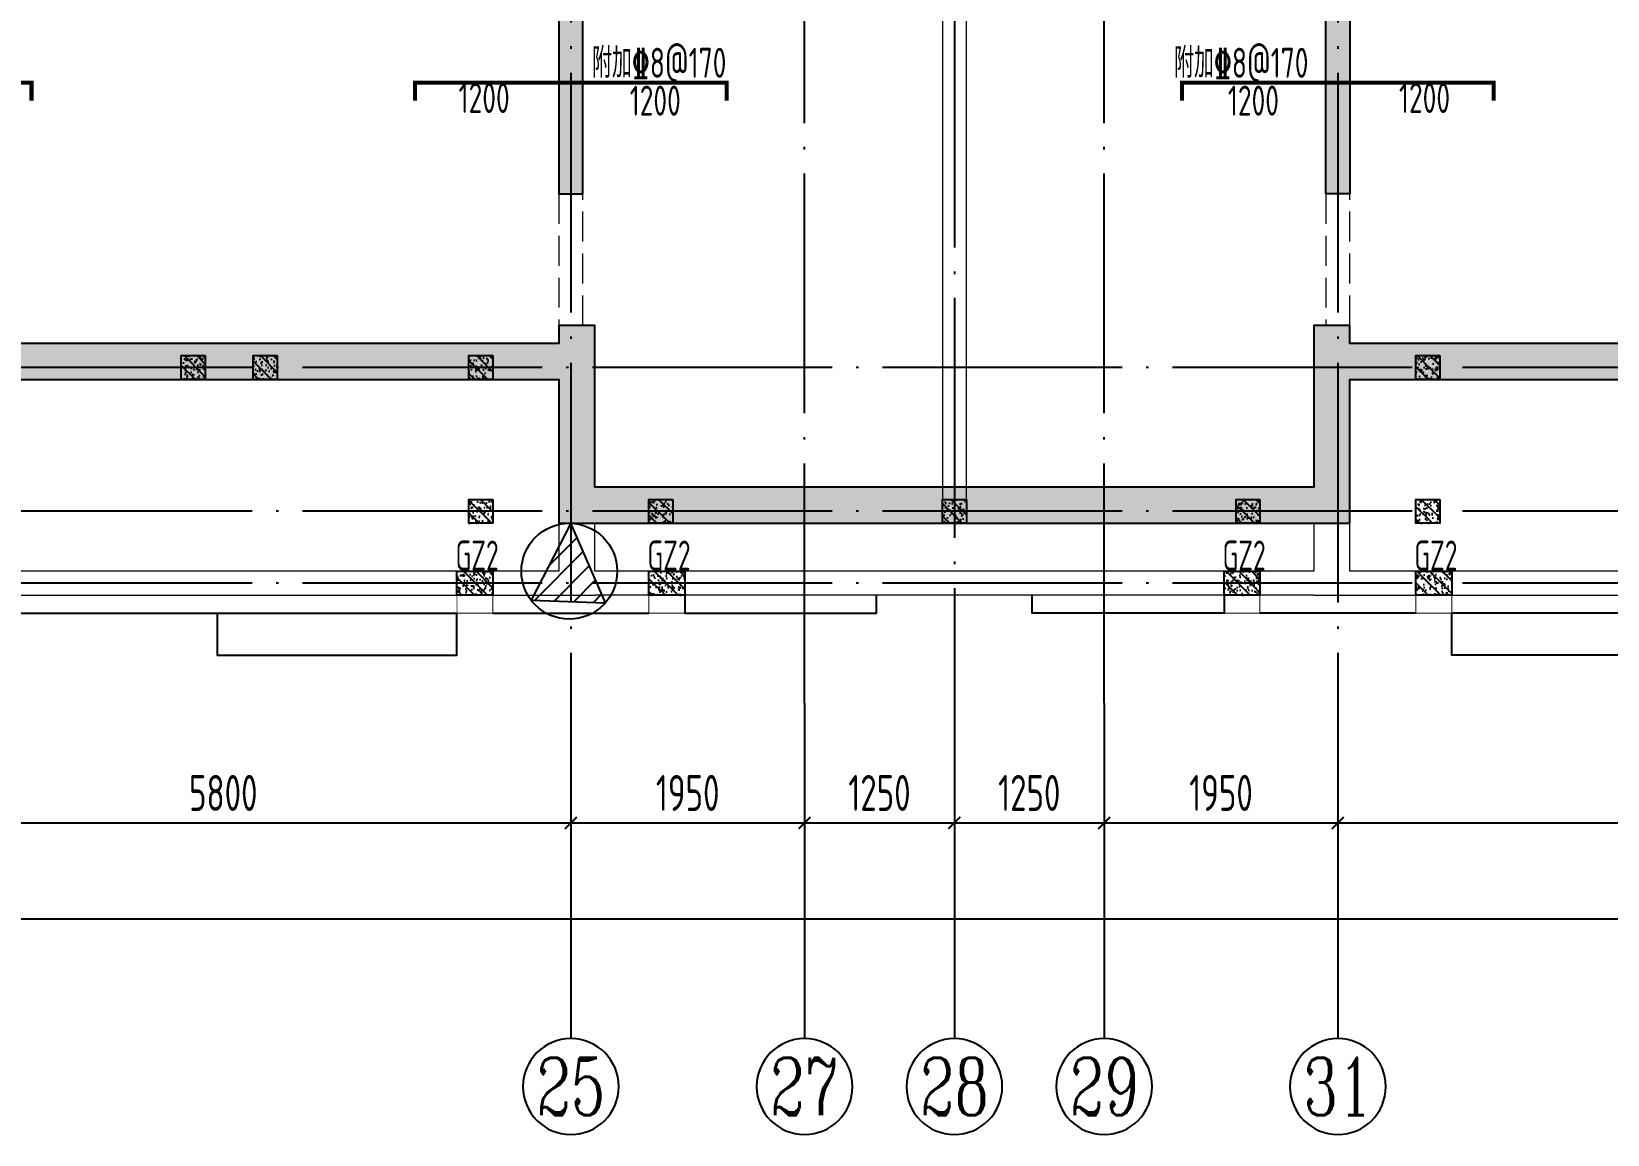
# Model space of a CAD drawing. Extents: x -668857 to 154266, y -275694 to 291306.
# Drawn here: x -197167 to -184017, y 189597 to 198801 of the extents above; entities that cross this region are included whole.
import ezdxf
from ezdxf.enums import TextEntityAlignment as Align

# ---------------------------------------------------------------- set-up
doc = ezdxf.new("R2010")
doc.units = 0
doc.header["$LTSCALE"] = 1000
doc.linetypes.add('DASH', pattern=[0.35, 0.25, -0.1])
doc.linetypes.add('DOTE', pattern=[2.42, 2, -0.2, 0.02, -0.2])
doc.layers.get('0').update_dxf_attribs({"linetype": 'CONTINUOUS'})
doc.layers.get('DEFPOINTS').update_dxf_attribs({"linetype": 'CONTINUOUS'})
for name, color, linetype in [('A-AXIS', 1, 'CONTINUOUS'), ('A-DOTE', 10, 'DOTE'), ('AXIS_NUM', 7, 'CONTINUOUS'), ('ROOF', 183, 'CONTINUOUS'), ('S-B板配筋', 6, 'CONTINUOUS'), ('S-B板配筋号', 7, 'CONTINUOUS'), ('S-L主梁线', 4, 'DASH'), ('S-Q墙填充', 252, 'CONTINUOUS'), ('S-Q墙实线', 6, 'CONTINUOUS'), ('S-X详图标注', 3, 'CONTINUOUS'), ('S-Y一般标注', 3, 'CONTINUOUS'), ('S-构造柱', 212, 'CONTINUOUS'), ('S-构造柱编号', 130, 'CONTINUOUS'), ('看线', 251, 'CONTINUOUS'), ('配箍校核', 34, 'CONTINUOUS')]:
    doc.layers.add(name, color=color, linetype=linetype)
doc.styles.add('TSSD_Axis', font='complex.shx', dxfattribs={"width": 0.7, "bigfont": 'hztxt.shx'})
doc.styles.add('TSSD_DIMENSION', font='Tssdeng.shx', dxfattribs={"width": 0.7, "bigfont": 'tssdchn.shx'})
doc.styles.add('TSSD_REIN', font='tssdeng.shx', dxfattribs={"width": 0.7, "height": 300, "bigfont": 'tssdchn.shx'})
doc.dimstyles.new('TSSD_100_100', dxfattribs={"dimtxt": 300, "dimasz": 100, "dimexe": 100, "dimexo": 250, "dimgap": 100, "dimtad": 1, "dimdec": 0, "dimzin": 0, "dimdsep": 46, "dimtxsty": 'TSSD_DIMENSION', "dimblk": 'ARCHTICK', "dimcen": 0, "dimdle": 100, "dimclrt": 7, "dimadec": 0, "dimazin": 0, "dimtfac": 1, "dimtdec": 0, "dimtix": 1, "dimtmove": 2, "dimatfit": 3, "dimldrblk": 'ARCHTICK', "dimfxl": 0, "dimtolj": 1, "dimtzin": 0, "dimarcsym": 0})

# ---------------------------------------------------------------- blocks, each defined once
blk = doc.blocks.new('_ArchTick')
at = {"color": 0, "linetype": 'ByBlock', "const_width": 0.15}
blk.add_lwpolyline([(-0.5, -0.5), (0.5, 0.5)], dxfattribs=at)
blk = doc.blocks.new('*D123')
at = {"layer": 'DEFPOINTS', "color": 0}
for p in [(33100, 3600), (38900, 3600), (38900, 2600)]:
    blk.add_point(p, dxfattribs=at)
at = {"layer": 'S-Y一般标注', "color": 0, "lineweight": -2}
for p, q in [((33100, 3350), (33100, 2500)), ((38900, 3350), (38900, 2500)), ((33000, 2600), (39000, 2600))]:
    blk.add_line(p, q, dxfattribs=at)
at = {"layer": 'S-Y一般标注', "color": 0, "lineweight": -2, "xscale": 100, "yscale": 100, "zscale": 100, "rotation": 180}
blk.add_blockref('_ArchTick', (33100, 2600), dxfattribs=at)
at = {"layer": 'S-Y一般标注', "color": 0, "lineweight": -2, "xscale": 100, "yscale": 100, "zscale": 100}
blk.add_blockref('_ArchTick', (38900, 2600), dxfattribs=at)
at = {"layer": 'S-Y一般标注', "color": 7, "insert": (36000, 2850), "char_height": 300, "attachment_point": 5, "style": 'TSSD_DIMENSION'}
blk.add_mtext('\\A1;5800', dxfattribs=at)
blk = doc.blocks.new('ts_axno')
at = {"color": 0, "linetype": 'ByBlock', "lineweight": -2}
blk.add_circle((0, 0), 0.5, dxfattribs=at)
at = {"color": 0, "linetype": 'ByBlock', "lineweight": -2, "style": 'TSSD_Axis', "width": 0.7}
blk.add_attdef('A', text='', height=0.6, dxfattribs=at).set_placement((0, 0), align=Align.MIDDLE_CENTER)
blk = doc.blocks.new('*D124')
at = {"layer": 'DEFPOINTS', "color": 0}
for p in [(43350, 3600), (45300, 3600), (45300, 2600)]:
    blk.add_point(p, dxfattribs=at)
at = {"layer": 'S-Y一般标注', "color": 0, "lineweight": -2}
for p, q in [((43350, 3350), (43350, 2500)), ((45300, 3350), (45300, 2500)), ((43250, 2600), (45400, 2600))]:
    blk.add_line(p, q, dxfattribs=at)
at = {"layer": 'S-Y一般标注', "color": 0, "lineweight": -2, "xscale": 100, "yscale": 100, "zscale": 100, "rotation": 180}
blk.add_blockref('_ArchTick', (43350, 2600), dxfattribs=at)
at = {"layer": 'S-Y一般标注', "color": 0, "lineweight": -2, "xscale": 100, "yscale": 100, "zscale": 100}
blk.add_blockref('_ArchTick', (45300, 2600), dxfattribs=at)
at = {"layer": 'S-Y一般标注', "color": 7, "insert": (44325, 2850), "char_height": 300, "attachment_point": 5, "style": 'TSSD_DIMENSION'}
blk.add_mtext('\\A1;1950', dxfattribs=at)
blk = doc.blocks.new('*D125')
at = {"layer": 'DEFPOINTS', "color": 0}
for p in [(45300, 3600), (51100, 3600), (51100, 2600)]:
    blk.add_point(p, dxfattribs=at)
at = {"layer": 'S-Y一般标注', "color": 0, "lineweight": -2}
for p, q in [((45300, 3350), (45300, 2500)), ((51100, 3350), (51100, 2500)), ((45200, 2600), (51200, 2600))]:
    blk.add_line(p, q, dxfattribs=at)
at = {"layer": 'S-Y一般标注', "color": 0, "lineweight": -2, "xscale": 100, "yscale": 100, "zscale": 100, "rotation": 180}
blk.add_blockref('_ArchTick', (45300, 2600), dxfattribs=at)
at = {"layer": 'S-Y一般标注', "color": 0, "lineweight": -2, "xscale": 100, "yscale": 100, "zscale": 100}
blk.add_blockref('_ArchTick', (51100, 2600), dxfattribs=at)
at = {"layer": 'S-Y一般标注', "color": 7, "insert": (48200, 2850), "char_height": 300, "attachment_point": 5, "style": 'TSSD_DIMENSION'}
blk.add_mtext('\\A1;5800', dxfattribs=at)
blk = doc.blocks.new('*D128')
at = {"layer": 'DEFPOINTS', "color": 0}
for p in [(4600, 3600), (54600, 3600), (54600, 1800)]:
    blk.add_point(p, dxfattribs=at)
at = {"layer": 'S-Y一般标注', "color": 0, "lineweight": -2}
for p, q in [((4600, 3350), (4600, 1700)), ((54600, 3350), (54600, 1700)), ((4500, 1800), (54700, 1800))]:
    blk.add_line(p, q, dxfattribs=at)
at = {"layer": 'S-Y一般标注', "color": 0, "lineweight": -2, "xscale": 100, "yscale": 100, "zscale": 100, "rotation": 180}
blk.add_blockref('_ArchTick', (4600, 1800), dxfattribs=at)
at = {"layer": 'S-Y一般标注', "color": 0, "lineweight": -2, "xscale": 100, "yscale": 100, "zscale": 100}
blk.add_blockref('_ArchTick', (54600, 1800), dxfattribs=at)
at = {"layer": 'S-Y一般标注', "color": 7, "insert": (29600, 2050), "char_height": 300, "attachment_point": 5, "style": 'TSSD_DIMENSION'}
blk.add_mtext('\\A1;50000', dxfattribs=at)
blk = doc.blocks.new('*D132')
at = {"layer": 'DEFPOINTS', "color": 0}
for p in [(38900, 3600), (40850, 3600), (40850, 2600)]:
    blk.add_point(p, dxfattribs=at)
at = {"layer": 'S-Y一般标注', "color": 0, "lineweight": -2}
for p, q in [((38900, 3350), (38900, 2500)), ((40850, 3350), (40850, 2500)), ((38800, 2600), (40950, 2600))]:
    blk.add_line(p, q, dxfattribs=at)
at = {"layer": 'S-Y一般标注', "color": 0, "lineweight": -2, "xscale": 100, "yscale": 100, "zscale": 100, "rotation": 180}
blk.add_blockref('_ArchTick', (38900, 2600), dxfattribs=at)
at = {"layer": 'S-Y一般标注', "color": 0, "lineweight": -2, "xscale": 100, "yscale": 100, "zscale": 100}
blk.add_blockref('_ArchTick', (40850, 2600), dxfattribs=at)
at = {"layer": 'S-Y一般标注', "color": 7, "insert": (39875, 2850), "char_height": 300, "attachment_point": 5, "style": 'TSSD_DIMENSION'}
blk.add_mtext('\\A1;1950', dxfattribs=at)
blk = doc.blocks.new('*D149')
at = {"layer": 'DEFPOINTS', "color": 0}
for p in [(40850, 3600), (42100, 3600), (42100, 2600)]:
    blk.add_point(p, dxfattribs=at)
at = {"layer": 'S-Y一般标注', "color": 0, "lineweight": -2}
for p, q in [((40850, 3350), (40850, 2500)), ((42100, 3350), (42100, 2500)), ((40750, 2600), (42200, 2600))]:
    blk.add_line(p, q, dxfattribs=at)
at = {"layer": 'S-Y一般标注', "color": 0, "lineweight": -2, "xscale": 100, "yscale": 100, "zscale": 100, "rotation": 180}
blk.add_blockref('_ArchTick', (40850, 2600), dxfattribs=at)
at = {"layer": 'S-Y一般标注', "color": 0, "lineweight": -2, "xscale": 100, "yscale": 100, "zscale": 100}
blk.add_blockref('_ArchTick', (42100, 2600), dxfattribs=at)
at = {"layer": 'S-Y一般标注', "color": 7, "insert": (41475, 2850), "char_height": 300, "attachment_point": 5, "style": 'TSSD_DIMENSION'}
blk.add_mtext('\\A1;1250', dxfattribs=at)
blk = doc.blocks.new('*D150')
at = {"layer": 'DEFPOINTS', "color": 0}
for p in [(42100, 3600), (43350, 3600), (43350, 2600)]:
    blk.add_point(p, dxfattribs=at)
at = {"layer": 'S-Y一般标注', "color": 0, "lineweight": -2}
for p, q in [((42100, 3350), (42100, 2500)), ((43350, 3350), (43350, 2500)), ((42000, 2600), (43450, 2600))]:
    blk.add_line(p, q, dxfattribs=at)
at = {"layer": 'S-Y一般标注', "color": 0, "lineweight": -2, "xscale": 100, "yscale": 100, "zscale": 100, "rotation": 180}
blk.add_blockref('_ArchTick', (42100, 2600), dxfattribs=at)
at = {"layer": 'S-Y一般标注', "color": 0, "lineweight": -2, "xscale": 100, "yscale": 100, "zscale": 100}
blk.add_blockref('_ArchTick', (43350, 2600), dxfattribs=at)
at = {"layer": 'S-Y一般标注', "color": 7, "insert": (42725, 2850), "char_height": 300, "attachment_point": 5, "style": 'TSSD_DIMENSION'}
blk.add_mtext('\\A1;1250', dxfattribs=at)
blk = doc.blocks.new('20210803.08135812')
at = {"color": 30, "const_width": 8}
for points in [[(33600, 500), (33600, 350), (33900, 350), (33900, 500)], [(35200, 500), (35200, 350), (35500, 350), (35500, 500)], [(40300, 500), (40300, 350), (40000, 350), (40000, 500)], [(41900, 500), (41900, 350), (41600, 350), (41600, 500)]]:
    blk.add_lwpolyline(points, dxfattribs=at)
at = {"layer": '看线', "color": 202, "ltscale": 0.5}
for points in [[(35500, 500), (35500, 350), (37100, 350), (37100, 500)], [(40000, 500), (40000, 350), (38400, 350), (38400, 500)], [(29000, 350), (33600, 350)], [(31600, 350), (31600, 0), (33600, 0), (33600, 350)], [(33900, 350), (35200, 350)], [(41600, 350), (40300, 350)], [(43900, 350), (43900, 0), (41900, 0), (41900, 350)], [(46500, 350), (41900, 350)]]:
    blk.add_lwpolyline(points, dxfattribs=at)
blk = doc.blocks.new('20210807.15313460')
at = {"layer": 'S-Q墙填充', "ltscale": 0.5}
h = blk.add_hatch(dxfattribs=at)
h.set_pattern_fill('ARMORED', color=252, scale=30, style=0)
h.set_pattern_definition([(50, (11951.9, 28771.39), (215.17805, -18.82564), [22.5, -247.5]), (355, (11951.9, 28771.4), (-41.6254, 225.65764), [18, -198]), (100.4514, (11969.82, 28769.82), (173.5528, 206.83186), [19.12206, -210.34263]), (46.1842, (11951.9, 28831.4), (320.1723, -49.6557), [33.75, -371.25]), (96.6356, (11978.57, 28827.25), (280.3988, 292.2354), [28.6831, -315.5139]), (351.1842, (11951.9, 28831.4), (280.3986, 292.2356), [27, -297]), (21, (11981.9, 28816.39), (179.07212, -120.78567), [22.5, -247.5]), (326, (11981.9, 28816.4), (72.9946, 217.545), [18, -198]), (71.4514, (11996.82, 28806.32), (252.0668, 96.75915), [19.12206, -210.34263]), (37.5, (11951.89, 28771.39), (3.647957, 99.868156), [0, -195.6, 0, -201, 0, -198.75]), (7.5, (11951.89, 28771.39), (78.92086, 118.32351), [0, -114.6, 0, -191.1, 0, -75.75]), (327.5, (11884.99, 28771.39), (160.14673, -6.76646), [0, -75, 0, -234, 0, -310.5]), (317.5, (11855, 28771.39), (174.95585, 30.0315), [0, -97.5, 0, -155.4, 0, -220.5]), (45, (11951.9, 28771.39), (-106.06602, 106.06602), [])])
h.paths.add_polyline_path([(111116, 66140), (109616, 66140), (109216, 66140), (106316, 66140), (105866, 66140), (104966, 66140), (104516, 66140), (102916, 66140), (102916, 67040), (102916, 67940), (102366, 67940), (100716, 67940), (100116, 67942), (100115, 68190), (96916, 68190), (96916, 67940), (96316, 67940), (94716, 67940), (94116, 67940), (94116, 67040), (94116, 66140), (81316, 66140), (80866, 66140), (79966, 66140), (79516, 66140), (77916, 66140), (77916, 67040), (77916, 67940), (77366, 67940), (75715, 67940), (75116, 67940), (75116, 68190), (71916, 68190), (71916, 67940), (71316, 67940), (69716, 67940), (69116, 67940), (69116, 67040), (69116, 66140), (60916, 66140), (60916, 63240), (60916, 60640), (60916, 58640), (63616, 58640), (70116, 58639), (70116, 57440), (71166, 57440), (73516, 57440), (75866, 57440), (76916, 57440), (76916, 58640), (82516, 58640), (83416, 58640), (86016, 58640), (88616, 58640), (89516, 58640), (95216, 58640), (95216, 57440), (96166, 57440), (98516, 57440), (100866, 57440), (101816, 57440), (101816, 58640), (107516, 58640), (108416, 58640), (111116, 58640)])
h.paths.add_polyline_path([(64616, 58940), (64616, 60290), (64416, 60290), (64416, 58940), (63616, 58940), (61216, 58940), (61216, 60640), (61216, 63140), (61816, 63140), (61816, 63340), (61216, 63340), (61216, 65840), (61516, 65840), (62416, 65840), (62716, 65840), (62716, 65290), (62916, 65290), (62916, 65840), (65616, 65840), (65616, 63140), (65816, 63140), (65816, 65840), (66166, 65840), (67066, 65840), (67416, 65840), (67416, 65140), (67616, 65140), (67616, 65840), (69416, 65840), (69416, 67040), (69416, 67640), (69716, 67640), (71316, 67640), (72016, 67640), (72016, 66540), (72216, 66540), (72216, 67840), (72216, 67890), (74816, 67890), (74816, 67840), (74816, 66540), (75016, 66540), (75016, 67640), (75715, 67640), (77366, 67640), (77616, 67640), (77616, 67040), (77616, 65840), (79416, 65840), (79416, 65140), (79616, 65140), (79616, 65840), (79966, 65840), (80866, 65840), (81216, 65840), (81216, 63140), (81416, 63140), (81416, 65840), (84116, 65840), (84116, 63140), (84316, 63140), (84316, 65840), (84616, 65840), (85616, 65840), (85916, 65840), (85916, 65840), (86116, 65840), (86116, 65840), (86416, 65840), (87416, 65840), (87716, 65840), (87716, 63139), (87916, 63139), (87916, 65840), (90616, 65840), (90616, 63140), (90816, 63140), (90816, 65840), (91166, 65840), (92066, 65840), (92416, 65840), (92416, 65140), (92616, 65140), (92616, 65840), (94416, 65840), (94416, 67040), (94416, 67640), (94716, 67640), (96316, 67640), (97016, 67640), (97016, 66540), (97216, 66540), (97216, 67890), (99816, 67890), (99816, 66540), (100016, 66540), (100016, 67640), (100716, 67640), (102366, 67640), (102616, 67640), (102616, 67040), (102616, 65840), (104416, 65840), (104416, 65140), (104616, 65140), (104616, 65840), (104966, 65840), (105866, 65840), (106216, 65840), (106216, 63140), (106416, 63140), (106416, 65840), (109116, 65840), (109116, 65290), (109316, 65290), (109316, 65840), (109616, 65840), (110516, 65840), (110816, 65840), (110816, 63340), (110216, 63340), (110216, 63140), (110816, 63140), (110816, 60640), (110816, 58940), (108416, 58940), (107616, 58940), (107616, 60290), (107416, 60290), (107416, 58940), (101816, 58940), (101816, 59090), (101516, 59090), (101516, 58740), (101516, 57740), (100866, 57740), (98516, 57740), (96166, 57740), (95516, 57740), (95516, 58740), (95516, 59090), (95216, 59090), (95216, 58940), (89616, 58940), (89616, 60290), (89416, 60290), (89416, 58940), (88616, 58940), (86016, 58940), (83416, 58940), (82616, 58940), (82616, 60290), (82416, 60290), (82416, 58940), (76916, 58939), (76916, 59090), (76616, 59090), (76616, 58739), (76616, 57740), (75866, 57740), (73516, 57740), (71166, 57740), (70416, 57740), (70416, 58739), (70416, 59090), (70116, 59090), (70116, 58939)], flags=16)
at = {"layer": 'S-Q墙填充'}
h = blk.add_hatch(color=252, dxfattribs=at)
h.dxf.hatch_style = 1
h.paths.add_polyline_path([(95416, 60189), (95416, 61640), (95816, 61640), (95816, 61840), (95216, 61840), (95216, 60189)])
h = blk.add_hatch(color=252, dxfattribs=at)
h.dxf.hatch_style = 1
h.paths.add_polyline_path([(101615, 60189), (101615, 61640), (101215, 61640), (101215, 61840), (101815, 61840), (101815, 60189)])
at = {"layer": 'S-L主梁线', "linetype": 'ByBlock', "lineweight": 18}
for p, q in [((98416, 61640), (98416, 57640)), ((98616, 57640), (98616, 61640)), ((95216, 57440), (95216, 57040)), ((95516, 57040), (95516, 57440)), ((101516, 57440), (101516, 57040)), ((101816, 57040), (101816, 57440)), ((95216, 57040), (89616, 57040)), ((101516, 57040), (95516, 57040)), ((107416, 57040), (101816, 57040)), ((89516, 56840), (95516, 56840)), ((101516, 56840), (95516, 56840)), ((101516, 56840), (107516, 56840))]:
    blk.add_line(p, q, dxfattribs=at)
at = {"layer": 'S-L主梁线', "linetype": 'DASH', "lineweight": 18}
for p, q in [((95216, 60189), (95216, 59090)), ((95416, 59090), (95416, 60189)), ((101616, 60189), (101616, 59090)), ((101816, 59090), (101815, 60189))]:
    blk.add_line(p, q, dxfattribs=at)
at = {"layer": 'S-Q墙实线'}
for points in [[(101816, 57440), (101816, 58640), (107616, 58640)], [(60916, 58640), (70116, 58639), (70116, 57440), (70966, 57440), (73516, 57440), (76066, 57440), (76916, 57440), (76916, 58640), (95216, 58640), (95216, 57440), (101816, 57440)], [(107416, 58940), (101816, 58940), (101816, 59090), (101516, 59090), (101516, 57740), (95516, 57740), (95516, 59090), (95216, 59090), (95216, 58940), (89616, 58940)]]:
    blk.add_lwpolyline(points, dxfattribs=at)
for points in [[(95416, 60189), (95416, 61640), (95816, 61640), (95816, 61840), (95216, 61840), (95216, 60189)], [(101615, 60189), (101615, 61640), (101215, 61640), (101215, 61840), (101815, 61840), (101815, 60189)]]:
    blk.add_lwpolyline(points, close=True, dxfattribs=at)
blk = doc.blocks.new('20210730.02141516')
at = {"layer": 'S-构造柱'}
h = blk.add_hatch(dxfattribs=at)
h.set_pattern_fill('ARMORED', color=256, scale=15, angle=-90, style=0)
h.set_pattern_definition([(320, (-154189.41, 3278673.45), (-9.4128202, -107.5890274), [11.25, -123.75]), (265, (-154189.41, 3278673.45), (112.82882, 20.8127), [9, -99]), (10.4514, (-154190.19, 3278664.49), (103.4159313, -86.7764073), [9.5610285, -105.1713168]), (316.1842, (-154159.41, 3278673.45), (-24.827852, -160.0861573), [16.875, -185.625]), (6.6356, (-154161.48, 3278660.11), (146.117681, -140.199406), [14.341543, -157.75695]), (261.1842, (-154159.41, 3278673.45), (146.11779, -140.199292), [13.5, -148.5]), (291, (-154166.91, 3278658.45), (-60.3928336, -89.5360578), [11.25, -123.75]), (236, (-154166.91, 3278658.45), (108.7725068, -36.4972998), [9, -99]), (341.4514, (-154171.94, 3278650.99), (48.3795745, -126.0333943), [9.5610285, -105.1713168]), (307.5, (-154189.41, 3278673.454), (49.93407807, -1.8239783), [0, -97.8, 0, -100.5, 0, -99.375]), (277.5, (-154189.41, 3278673.454), (59.1617568, -39.4604306), [0, -57.3, 0, -95.55, 0, -37.875]), (237.5, (-154189.41, 3278706.904), (-3.38323076, -80.07336543), [0, -37.5, 0, -117, 0, -155.25]), (227.5, (-154189.41, 3278721.904), (15.0157473, -87.4779254), [0, -48.75, 0, -77.7, 0, -110.25]), (315, (-154189.41, 3278673.454), (53.0330086, 53.0330086), [])])
h.paths.add_polyline_path([(200, 200), (200, 0), (0, 0), (0, 200)])
blk.add_lwpolyline([(200, 200), (200, 0), (0, 0), (0, 200)], close=True, dxfattribs=at)
blk = doc.blocks.new('20210809.18224761')
at = {"layer": 'S-构造柱'}
h = blk.add_hatch(dxfattribs=at)
h.set_pattern_fill('ARMORED', color=256, scale=15, angle=-90, style=0)
h.set_pattern_definition([(320, (-154189.41, 3278673.45), (-9.4128202, -107.5890274), [11.25, -123.75]), (265, (-154189.41, 3278673.45), (112.82882, 20.8127), [9, -99]), (10.4514, (-154190.19, 3278664.49), (103.4159313, -86.7764073), [9.5610285, -105.1713168]), (316.1842, (-154159.41, 3278673.45), (-24.827852, -160.0861573), [16.875, -185.625]), (6.6356, (-154161.48, 3278660.11), (146.117681, -140.199406), [14.341543, -157.75695]), (261.1842, (-154159.41, 3278673.45), (146.11779, -140.199292), [13.5, -148.5]), (291, (-154166.91, 3278658.45), (-60.3928336, -89.5360578), [11.25, -123.75]), (236, (-154166.91, 3278658.45), (108.7725068, -36.4972998), [9, -99]), (341.4514, (-154171.94, 3278650.99), (48.3795745, -126.0333943), [9.5610285, -105.1713168]), (307.5, (-154189.41, 3278673.454), (49.93407807, -1.8239783), [0, -97.8, 0, -100.5, 0, -99.375]), (277.5, (-154189.41, 3278673.454), (59.1617568, -39.4604306), [0, -57.3, 0, -95.55, 0, -37.875]), (237.5, (-154189.41, 3278706.904), (-3.38323076, -80.07336543), [0, -37.5, 0, -117, 0, -155.25]), (227.5, (-154189.41, 3278721.904), (15.0157473, -87.4779254), [0, -48.75, 0, -77.7, 0, -110.25]), (315, (-154189.41, 3278673.454), (53.0330086, 53.0330086), [])])
h.paths.add_polyline_path([(300, 200), (300, 0), (0, 0), (0, 200)])
blk.add_lwpolyline([(300, 200), (300, 0), (0, 0), (0, 200)], close=True, dxfattribs=at)
blk = doc.blocks.new('20210809.18235135')
at = {"layer": '配箍校核'}
blk.add_blockref('20210809.18224761', (12, 0), dxfattribs=at)
at = {"layer": 'S-构造柱编号', "color": 2, "linetype": 'ByBlock', "style": 'TSSD_REIN', "width": 0.65}
blk.add_text('GZ2', height=250, dxfattribs=at).set_placement((0, 206, 0))
blk = doc.blocks.new('20210809.18285270')
at = {"layer": 'ROOF'}
for p in [(31150, 1800), (31750, 1800), (33550, 1800), (41450, 1800), (35050, 600), (39950, 600)]:
    blk.add_blockref('20210730.02141516', p, dxfattribs=at)
at = {"layer": 'ROOF', "rotation": 359.9999999538236}
for p in [(33550, 600), (37500, 600), (41450, 600)]:
    blk.add_blockref('20210730.02141516', p, dxfattribs=at)
at = {"layer": '配箍校核'}
for p in [(33438, 0), (35039, 0), (39838, 0), (41438, 0)]:
    blk.add_blockref('20210809.18235135', p, dxfattribs=at)
blk = doc.blocks.new('20210726.16350016')
at = {"layer": 'A-AXIS'}
for p, q in [((38900, 3600.1), (38900, 800.1)), ((40850, 3600), (40850, 800)), ((42100, 3600), (42100, 800)), ((43350, 3600), (43350, 800)), ((45300, 3600), (45300, 800))]:
    blk.add_line(p, q, dxfattribs=at)
at = {"layer": 'A-DOTE'}
for p, q in [((38900.2, 13700), (38900, 3600)), ((45299.8, 13700), (45300, 3600)), ((40850, 3600), (40850, 11500)), ((43350, 3600), (43350, 11500)), ((42100, 9400), (42100, 3600)), ((55600, 6400), (3600, 6400)), ((55600, 5200), (3600, 5200)), ((55600, 4600), (3600, 4600))]:
    blk.add_line(p, q, dxfattribs=at)
at = {"layer": 'A-AXIS'}
ref = blk.add_blockref('ts_axno', (38900, 400.1), dxfattribs=dict(at, xscale=-800, yscale=800, zscale=800, rotation=180))
ref.add_attrib('17', '25', dxfattribs={"layer": 'AXIS_NUM', "height": 480, "style": 'TSSD_Axis', "width": 0.7}).set_placement((38900, 400.1), align=Align.MIDDLE_CENTER)
ref = blk.add_blockref('ts_axno', (40850, 400), dxfattribs=dict(at, xscale=-800, yscale=800, zscale=800, rotation=180))
ref.add_attrib('19', '27', dxfattribs={"layer": 'AXIS_NUM', "height": 480, "style": 'TSSD_Axis', "width": 0.7}).set_placement((40850, 400), align=Align.MIDDLE_CENTER)
ref = blk.add_blockref('ts_axno', (42100, 400), dxfattribs=dict(at, xscale=-800, yscale=800, zscale=800, rotation=180))
ref.add_attrib('19', '28', dxfattribs={"layer": 'AXIS_NUM', "height": 480, "style": 'TSSD_Axis', "width": 0.7}).set_placement((42100, 400), align=Align.MIDDLE_CENTER)
ref = blk.add_blockref('ts_axno', (43350, 400), dxfattribs=dict(at, xscale=-800, yscale=800, zscale=800, rotation=180))
ref.add_attrib('19', '29', dxfattribs={"layer": 'AXIS_NUM', "height": 480, "style": 'TSSD_Axis', "width": 0.7}).set_placement((43350, 400), align=Align.MIDDLE_CENTER)
ref = blk.add_blockref('ts_axno', (45300, 400), dxfattribs=dict(at, xscale=-800, yscale=800, zscale=800, rotation=180))
ref.add_attrib('19', '31', dxfattribs={"layer": 'AXIS_NUM', "height": 480, "style": 'TSSD_Axis', "width": 0.7}).set_placement((45300, 400), align=Align.MIDDLE_CENTER)
at = {"layer": 'S-Y一般标注'}
for base, p1, p2, picture, middle in [((54600, 1800), (4600, 3600), (54600, 3600), '*D128', (29600, 2050)), ((38900, 2600.1), (33100, 3600), (38900, 3600.1), '*D123', (36000, 2850.1)), ((40850, 2600.1), (38900, 3600.1), (40850, 3600.1), '*D132', (39875, 2850.1)), ((42100, 2600.1), (40850, 3600.1), (42100, 3600.1), '*D149', (41475, 2850.1)), ((43350, 2600.1), (42100, 3600.1), (43350, 3600.1), '*D150', (42725, 2850.1)), ((45300, 2600.1), (43350, 3600.1), (45300, 3600.1), '*D124', (44325, 2850.1)), ((51100, 2600), (45300, 3600), (51100, 3600), '*D125', (48200, 2850))]:
    dim = blk.add_linear_dim(base=base, p1=p1, p2=p2, dimstyle='TSSD_100_100', dxfattribs=at)
    dim.commit()
    dim.dimension.update_dxf_attribs({"geometry": picture, "text_midpoint": middle})

msp = doc.modelspace()

# ---------------------------------------------------------------- hatches: boundary and pattern name
at = {"layer": 'S-X详图标注'}
h = msp.add_hatch(dxfattribs=at)
h.set_pattern_fill('METAL', color=256, scale=30, style=0)
h.set_pattern_definition([(45, (-81131.12, -17056.15), (-84.852814, 84.852814), [])])
h.paths.add_polyline_path([(-192666.56, 194697.34), (-192997.14, 194054.39), (-192378.36, 194034.31)])

# ---------------------------------------------------------------- linework, layer by layer
at = {"layer": 'S-B板配筋', "lineweight": 35, "const_width": 35}
for points in [[(-199766.92, 198224.21), (-199766.92, 198374.21), (-197166.92, 198374.21), (-197166.92, 198224.21)], [(-193966.8, 198224.21), (-193966.8, 198374.21), (-191366.8, 198374.21), (-191366.8, 198224.21)], [(-184966.77, 198224.21), (-184966.77, 198374.21), (-187566.77, 198374.21), (-187566.77, 198224.21)]]:
    msp.add_lwpolyline(points, dxfattribs=at)
at = {"layer": 'S-X详图标注'}
msp.add_lwpolyline([(-192666.56, 194697.34), (-192997.14, 194054.39), (-192378.36, 194034.31), (-192666.56, 194697.34)], dxfattribs=at)
msp.add_circle((-192679.53, 194297.55), 400, dxfattribs=at)

# ---------------------------------------------------------------- block references
msp.add_blockref('20210803.08135812', (-227216.66, 193597.21))
at = {"layer": 'A-DOTE'}
msp.add_blockref('20210726.16350016', (-231566.66, 189597.17), dxfattribs=at)
at = {"layer": 'S-Q墙填充'}
msp.add_blockref('20210807.15313460', (-287982.3, 137257.65), dxfattribs=at)
at = {"layer": '配箍校核'}
msp.add_blockref('20210809.18285270', (-227066.68, 194097.05), dxfattribs=at)

# ---------------------------------------------------------------- texts
at = {"layer": 'S-B板配筋号', "color": 1, "style": 'TSSD_REIN', "width": 0.7}
for p in [(-192490.2, 198414.76), (-187633.83, 198414.76)]:
    msp.add_text('附加%%1328@170', height=250, dxfattribs=at).set_placement(p)
at = {"layer": 'S-B板配筋号', "style": 'TSSD_REIN', "width": 0.7}
for p in [(-193389.97, 198371.18), (-191962.33, 198348.88), (-186971.24, 198348.88), (-185543.6, 198371.18)]:
    msp.add_text('1200', height=250, dxfattribs=at).set_placement(p, align=Align.TOP_CENTER)

doc.saveas('drawing.dxf')
